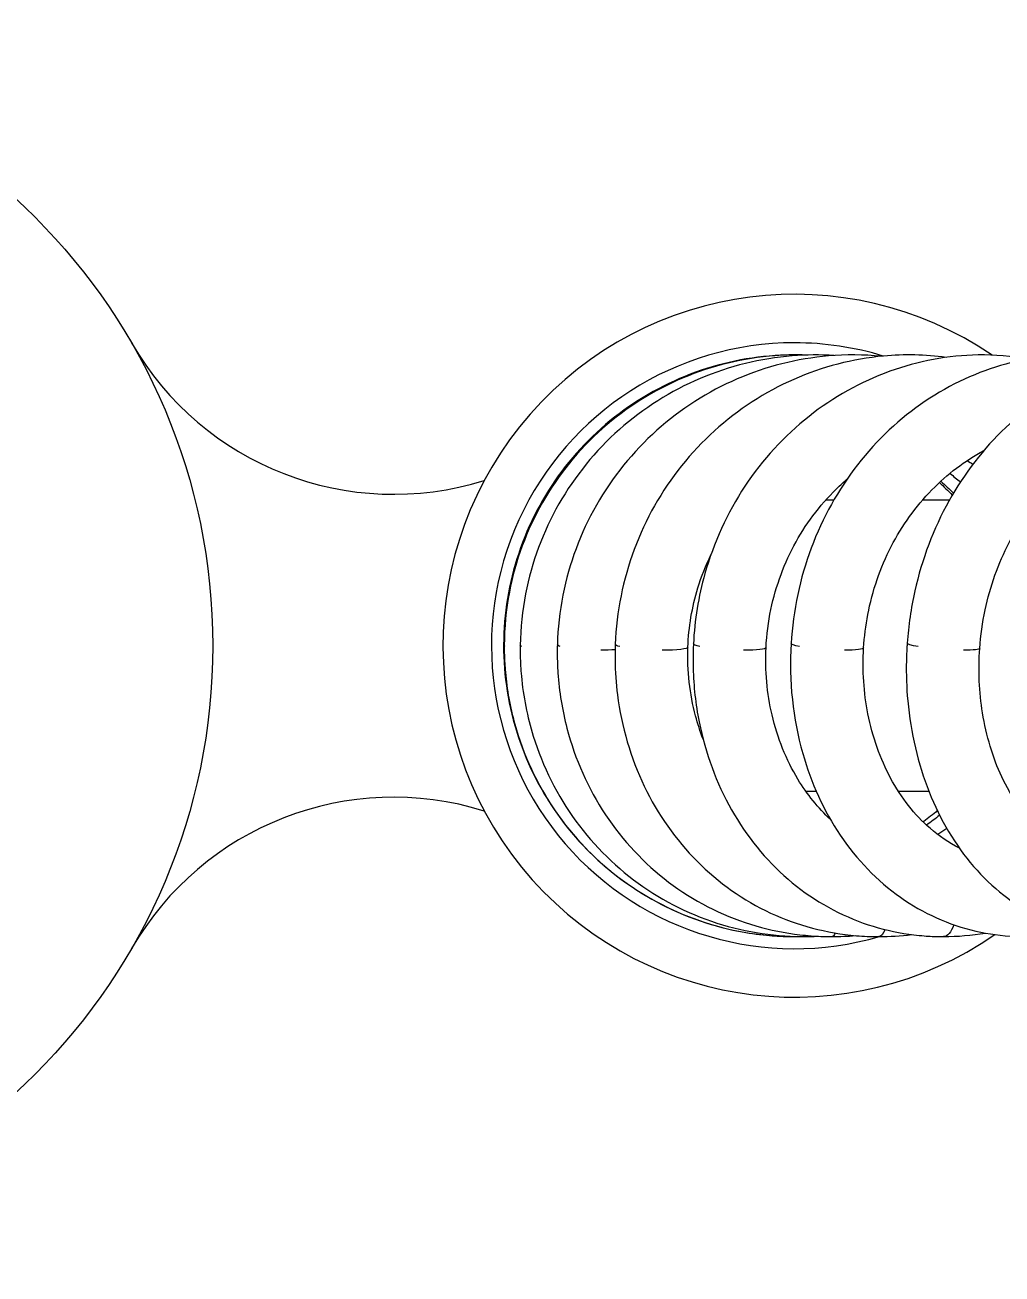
# Model space of a CAD drawing. Header units: metres. Extents: x 231 to 394, y -324 to -29.
# Drawn here: x 272.5266 to 272.5669, y -59.9782 to -59.9266 of the extents above; entities that cross this region are included whole.
import ezdxf

# ---------------------------------------------------------------- set-up
doc = ezdxf.new("R2010")
doc.units = ezdxf.units.M
doc.layers.add('A-PISO', color=30, linetype='Continuous')

msp = doc.modelspace()

# ---------------------------------------------------------------- linework, layer by layer
at = {"color": 8}
for p, q in [((272.5599907518817, -59.9462625072448), (272.5596563089669, -59.9462625072448)), ((272.5647624328653, -59.9462625072448), (272.5636479457824, -59.9462625072448)), ((272.5588389519097, -59.9582625072448), (272.5592719053367, -59.9582625072448)), ((272.562658901186, -59.9582625072448), (272.5639164535992, -59.9582625072448)), ((272.5583782047721, -59.9642625072448), (272.5583782047721, -59.96425783377553))]:
    msp.add_line(p, q, dxfattribs=at)
msp.add_circle((272.5093782047721, -59.9522625072448), 0.02500000000000001, dxfattribs=at)
for centre, radius, start, end in [((272.5583782047721, -59.9522625072448), 0.0145, 55.79258251905731, 304.7372277267615), ((272.5418469666724, -59.9335249605959), 0.01248754664890241, 209.9890115312739, 287.4098898014483), ((272.5583782047721, -59.9522625072448), 0.0125, 90, 286.2616876413913), ((272.5583782047721, -59.9522625072448), 0.0125, 72.96691451467252, 90), ((272.5418469666724, -59.9710000538937), 0.01248754664890241, 72.59011019855171, 150.010988468726)]:
    msp.add_arc(centre, radius, start, end, dxfattribs=at)
at = {"color": 8, "extrusion": (0, 0, -0.9999999999999999)}
for centre, major_axis, ratio, start_param, end_param in [((272.5479056372313, -59.9522625072448), (0.001499993096524504, -4.55086572343067e-06), 0.1226548436311233, 2.930072555902846, 3.141640812695828), ((272.5524828060558, -59.9522625072448), (0.001498871619124377, -5.817103560594469e-05), 0.1164892396760831, 2.633205879120549, 3.140637533478698), ((272.5524828060558, -59.9522625072448), (0.001498871619124377, -5.817103560594469e-05), 0.1164892396760831, 6.281898117761173, 7.556742831680932), ((272.5557051161909, -59.9522625072448), (0.001498118203111073, -7.511224605384369e-05), 0.1121486764723119, 2.534392611703865, 3.143267217184517), ((272.5557051161909, -59.9522625072448), (0.001498118203111073, -7.511224605384369e-05), 0.1121486764723119, 6.281531825386933, 7.457929564264244), ((272.5597306516809, -59.9522625072448), (0.001497218664289877, -9.13031834167987e-05), 0.1067261408055819, 2.435688670972298, 3.142615158298587), ((272.5597306516809, -59.9522625072448), (0.001497218664289877, -9.13031834167987e-05), 0.1067261408055819, 6.282421249200214, 7.359225623532675), ((272.5645205755221, -59.9522625072448), (-0.001496208321904683, 0.0001065863849803267), 0.1002739474642202, 5.478703626344512, 6.283392711442495), ((272.5645205755221, -59.9522625072448), (-0.001496208321904683, 0.0001065863849803267), 0.1002739474642202, 3.142107397150256, 4.119055271725303)]:
    msp.add_ellipse(centre, major_axis=major_axis, ratio=ratio, start_param=start_param, end_param=end_param, dxfattribs=at)
at = {"color": 8, "extrusion": (0, 0, -1)}
msp.add_ellipse((272.5485641637086, -59.9522625072448), major_axis=(0.001499828028083857, -2.271312779195768e-05), ratio=0.1217677860697728, start_param=2.831071881428138, end_param=3.142235938284583, dxfattribs=at)
at = {"color": 8, "extrusion": (0, 0, -0.9999999999999997)}
for start_param, end_param in [(2.732107223109615, 3.141797407590183), (0.9380428421976178, 1.372458868490409)]:
    msp.add_ellipse((272.5500948090327, -59.9522625072448), major_axis=(0.00149944918641447, -4.064649260373669e-05), ratio=0.1197059541325921, start_param=start_param, end_param=end_param, dxfattribs=at)
at = {"color": 8, "extrusion": (-2e-16, -3.110755876516729e-31, -1)}
for centre, ratio, start_param, end_param in [((272.5618550383992, -59.9627625072448), 0.2905351936977563, 2.509984417898837, 3.141592653589796), ((272.5645240811689, -59.9627625072448), 0.3830059038388148, 2.311454368243818, 3.141592653589794), ((272.5587672050152, -59.9627625072448), 0.0981039862069586, 2.87412804541349, 3.141592653589801), ((272.5599298886169, -59.9627625072448), 0.1952614983678448, 2.694418405872374, 3.141592653589798)]:
    msp.add_ellipse(centre, major_axis=(-2.333066907387547e-18, 0.0015), ratio=ratio, start_param=start_param, end_param=end_param, dxfattribs=at)
at = {"color": 8}
for points, knots in [([(272.5584859658262, -59.94026350181551), (272.5581829855348, -59.94026078078925), (272.557880383695, -59.94026904471123), (272.556306662742, -59.94037403011397), (272.555031929205, -59.94066812866285), (272.5526692718149, -59.9416307031005), (272.5515519445245, -59.94231115829584), (272.5496124619663, -59.94396859815828), (272.5487661697018, -59.94496620978102), (272.5474471014394, -59.94714995848682), (272.5469579095443, -59.94836327247608), (272.5463934007989, -59.95085124943884), (272.5463110585976, -59.9521568754606), (272.5465585181876, -59.95469606100762), (272.546891399631, -59.95596122087557), (272.5479256616707, -59.95829338757721), (272.5486399137307, -59.95938941838952), (272.5503557969233, -59.96127739200168), (272.5513787823429, -59.96209283076589), (272.5536017865985, -59.96334461012754), (272.5548294708789, -59.96379652920714), (272.556834092622, -59.96418742461606), (272.5576067432186, -59.96426160505762), (272.5583782051589, -59.96426160505762)], [3.74607029727632, 3.74607029727632, 3.74607029727632, 3.74607029727632, 3.836630309307587, 3.836630309307587, 4.219636677661418, 4.219636677661418, 4.602643046015253, 4.602643046015253, 4.985649414369119, 4.985649414369119, 5.368655782722949, 5.368655782722949, 5.751662151076817, 5.751662151076817, 6.13466851943065, 6.13466851943065, 6.517674887784481, 6.517674887784481, 6.900681256138347, 6.900681256138347, 7.283687624492181, 7.283687624492181, 7.513913506292093, 7.513913506292093, 7.513913506292093, 7.513913506292093]), ([(272.5588543076416, -59.9402692173679), (272.5584251484158, -59.94025545843481), (272.5579960143646, -59.94026441087222), (272.5562723182645, -59.94039377341767), (272.5549750721251, -59.94070745962637), (272.5525729973381, -59.9417194647278), (272.551438184308, -59.94243342742649), (272.5494770069621, -59.94416949792155), (272.5486269863673, -59.94521619523098), (272.5473291167606, -59.94749639830049), (272.5468637126169, -59.94875932753146), (272.5464793418797, -59.95077411534088), (272.5464079174964, -59.95151765044726), (272.5464056715238, -59.95225794760171)], [1.846524066900157, 1.846524066900157, 1.846524066900157, 1.846524066900157, 1.974713595207725, 1.974713595207725, 2.36588555708375, 2.36588555708375, 2.759561263845688, 2.759561263845688, 3.155469783954728, 3.155469783954728, 3.550599413632422, 3.550599413632422, 3.773981311679131, 3.773981311679131, 3.773981311679131, 3.773981311679131]), ([(272.5600188314858, -59.94028788692689), (272.5594405196567, -59.94025091261987), (272.5588598132469, -59.94025509248326), (272.5569865561143, -59.94040489948337), (272.5556875317217, -59.94072484188343), (272.5532784964064, -59.94174841911046), (272.5521388976648, -59.94246833348286), (272.5501678237101, -59.94421552232742), (272.549312862522, -59.94526767945258), (272.5480056042547, -59.94755710777021), (272.5475357635499, -59.94882392009426), (272.5471492109818, -59.95081391057156), (272.5470750820847, -59.95152814644625), (272.5470643068356, -59.95223967616969)], [1.805669124291435, 1.805669124291435, 1.805669124291435, 1.805669124291435, 1.978559867519534, 1.978559867519534, 2.369692585199504, 2.369692585199504, 2.763819529896835, 2.763819529896835, 3.160349773349461, 3.160349773349461, 3.556034661521863, 3.556034661521863, 3.770747937181114, 3.770747937181114, 3.770747937181114, 3.770747937181114]), ([(272.5619486459536, -59.9403195328), (272.5612272222949, -59.94024930021762), (272.5604981702066, -59.94024440966265), (272.5584913150428, -59.94041604765178), (272.5572026570006, -59.94074161627927), (272.5548088565509, -59.94177475515909), (272.5536748237093, -59.94249928050381), (272.5517108260316, -59.94425462146832), (272.5508579122686, -59.9453107035383), (272.5495504716658, -59.94760700975264), (272.5490789065771, -59.94887700559255), (272.5486905327192, -59.95084560920777), (272.5486138715771, -59.95153485385285), (272.5485952495643, -59.95222182098379)], [1.763267171775384, 1.763267171775384, 1.763267171775384, 1.763267171775384, 1.981234974683163, 1.981234974683163, 2.371552913820289, 2.371552913820289, 2.765447970212099, 2.765447970212099, 3.162135104840813, 3.162135104840813, 3.558269031761915, 3.558269031761915, 3.76559225342593, 3.76559225342593, 3.76559225342593, 3.76559225342593]), ([(272.564628023438, -59.94036616158483), (272.5637748822386, -59.94025149339276), (272.562905136823, -59.94023219926635), (272.5607847622423, -59.94042480303191), (272.5595184292936, -59.94075397685115), (272.5571610808729, -59.94179202082442), (272.5560422179526, -59.942518580197), (272.5541003391426, -59.94427703931387), (272.5532552828586, -59.94533469088483), (272.5519543615855, -59.94763447830934), (272.5514824215685, -59.94890673408132), (272.5510898143837, -59.95086126604437), (272.5510099162625, -59.95153387055667), (272.5509838891812, -59.95220450147027)], [1.71842845980897, 1.71842845980897, 1.71842845980897, 1.71842845980897, 1.981534465454491, 1.981534465454491, 2.370193274823556, 2.370193274823556, 2.763164708364775, 2.763164708364775, 3.159582698465251, 3.159582698465251, 3.556124737527209, 3.556124737527209, 3.758538917805513, 3.758538917805513, 3.758538917805513, 3.758538917805513]), ([(272.5680142073302, -59.94042974132886), (272.5673337368899, -59.94030948661799), (272.5666410633013, -59.94025356645442), (272.5647228532259, -59.94028378719605), (272.5634746396223, -59.94051575721858), (272.5611166870443, -59.94136851228843), (272.5599787132443, -59.94200421487219), (272.5579582763864, -59.94360175434162), (272.5570537292701, -59.94458875326573), (272.5556032160555, -59.94678027578947), (272.555040269696, -59.94801420775621), (272.5544157564823, -59.95023148749131), (272.554256042761, -59.9512125952999), (272.5542071581706, -59.9521876030847)], [1.672749620942316, 1.672749620942316, 1.672749620942316, 1.672749620942316, 1.888691350501314, 1.888691350501314, 2.274319193192537, 2.274319193192537, 2.664170308890615, 2.664170308890615, 3.059208579268331, 3.059208579268331, 3.455978519030865, 3.455978519030865, 3.750308020437433, 3.750308020437433, 3.750308020437433, 3.750308020437433]), ([(272.5720949391513, -59.9405135474184), (272.5710420134735, -59.94027510968372), (272.5699416442716, -59.94020660422416), (272.5676803861908, -59.9404263779521), (272.5664934927462, -59.94075167659016), (272.5642696177728, -59.94177546366576), (272.5632080403974, -59.94249310083201), (272.5613490098337, -59.94423426978835), (272.5605328167034, -59.94528531669755), (272.5592572625539, -59.94757788567767), (272.5587845976629, -59.9488505150566), (272.5583672345495, -59.95081325357096), (272.5582751257964, -59.95149324559329), (272.5582337726697, -59.95217136816646)], [1.621333146126269, 1.621333146126269, 1.621333146126269, 1.621333146126269, 1.970343877004589, 1.970343877004589, 2.352694417271254, 2.352694417271254, 2.74135052439494, 2.74135052439494, 3.136264615506328, 3.136264615506328, 3.533605230898228, 3.533605230898228, 3.738348664578298, 3.738348664578298, 3.738348664578298, 3.738348664578298]), ([(272.5768188747966, -59.94062462734377), (272.5768072602694, -59.94062127611149), (272.5767956412505, -59.9406179488787), (272.5756889169971, -59.94030343701668), (272.5745270333885, -59.94019791869125), (272.5722646246109, -59.94040752589085), (272.5711338279264, -59.94071885164157), (272.5690032165667, -59.94171051349102), (272.5679810670416, -59.94241094485584), (272.5661753034839, -59.94412113844444), (272.5653754642726, -59.94516007545651), (272.564109645481, -59.94743624137772), (272.5636317743019, -59.94870521407221), (272.5631821178312, -59.95070899448899), (272.5630762681541, -59.95143363381163), (272.5630248085005, -59.95215600024863)], [1.567082509054124, 1.567082509054124, 1.567082509054124, 1.567082509054124, 1.571138167435394, 1.571138167435394, 1.953241893562803, 1.953241893562803, 2.330266080839165, 2.330266080839165, 2.715259920863104, 2.715259920863104, 3.109213195803381, 3.109213195803381, 3.507164273857833, 3.507164273857833, 3.725310744272156, 3.725310744272156, 3.725310744272156, 3.725310744272156]), ([(272.5660164388113, -59.95236989703292), (272.5660541012929, -59.9518412098997), (272.5661284126502, -59.95130952558799), (272.5664446286483, -59.94981821061725), (272.5667829302786, -59.94886337613884), (272.5676745125813, -59.94715021994177), (272.568235335856, -59.94636716957145), (272.5695106531216, -59.94504838976169), (272.5702422235505, -59.94449752925989), (272.5713657630344, -59.94390548288853), (272.5717376494686, -59.94374638125881), (272.5721138509432, -59.9436199089469)], [0, 0, 0, 0, 0.1600359651229029, 0.1600359651229029, 0.4573415457126693, 0.4573415457126693, 0.7502540108569264, 0.7502540108569264, 1.045287930986235, 1.045287930986235, 1.184931631204284, 1.184931631204284, 1.184931631204284, 1.184931631204284]), ([(272.5612266083282, -59.95235478654204), (272.5612546682729, -59.9518946512292), (272.5613125572553, -59.95143238780687), (272.5615869925732, -59.95000350093781), (272.5619161541299, -59.94904114833547), (272.5628099273763, -59.94730646389851), (272.563381915789, -59.94650925048232), (272.564677089233, -59.94518087010964), (272.5654113310774, -59.94462686707718), (272.5661859043126, -59.94421054624557)], [0, 0, 0, 0, 0.1393389248169637, 0.1393389248169637, 0.4367780077535448, 0.4367780077535448, 0.7298976901829298, 0.7298976901829298, 1.015049406860234, 1.015049406860234, 1.015049406860234, 1.015049406860234]), ([(272.5572011288955, -59.95233834430789), (272.5572275580033, -59.95181121488469), (272.5572956457227, -59.9512810841243), (272.5576085542683, -59.94979127236909), (272.557962592582, -59.94883654375578), (272.5589171989122, -59.94712071987735), (272.5595265005874, -59.94633531789965), (272.5603271381632, -59.94557942675516), (272.5604324561249, -59.94548456952077), (272.5605398798002, -59.94539223593632)], [0, 0, 0, 0, 0.1596810379004974, 0.1596810379004974, 0.4571867443108912, 0.4571867443108912, 0.7511504368443136, 0.7511504368443136, 0.7945566137259013, 0.7945566137259013, 0.7945566137259013, 0.7945566137259013]), ([(272.5647841109768, -59.94515191066913), (272.5647874177168, -59.94515446528185), (272.5647907225076, -59.94515702209008), (272.5649385213854, -59.94527153500779), (272.5650799732034, -59.94538822121398), (272.565218048938, -59.94550925350848)], [2.018789469954199, 2.018789469954199, 2.018789469954199, 2.018789469954199, 2.020044261166801, 2.020044261166801, 2.074940215924824, 2.074940215924824, 2.074940215924824, 2.074940215924824]), ([(272.553979207006, -59.95232082913194), (272.5540110744304, -59.95149971383908), (272.554150212216, -59.95066901883075), (272.5545346183603, -59.94940915729553), (272.5547148413788, -59.94894977833985), (272.554928781016, -59.94850684943707)], [0, 0, 0, 0, 0.2488015864609069, 0.2488015864609069, 0.3954089385363357, 0.3954089385363357, 0.3954089385363357, 0.3954089385363357]), ([(272.5464047914162, -59.95225888270132), (272.546404767055, -59.95226663500941), (272.5464047643886, -59.95227430063695), (272.5464047456462, -59.95229093751538), (272.5464047455677, -59.9522998666689), (272.5464047851713, -59.95233558310586), (272.5464049046896, -59.95236236997922), (272.5464057418847, -59.95246951533485), (272.5464071779213, -59.95254986803244), (272.5464161518404, -59.95287124489488), (272.5464301583665, -59.95311216016261), (272.5465153015698, -59.95407515475597), (272.5466455867733, -59.95479464683736), (272.5471905319695, -59.95676258173632), (272.5477602349119, -59.95798761532927), (272.5492409780911, -59.9601444235039), (272.5501663949958, -59.96110786050824), (272.5522621844881, -59.96267217065959), (272.5534627674356, -59.96329063682511), (272.5558912054219, -59.96406806323895), (272.5571420795094, -59.96426425232723), (272.5583782047721, -59.96426420105287)], [0, 0, 0, 0, 0.0023258260109645, 0.0023258260109645, 0.0050202489672661, 0.0050202489672661, 0.0131035562799962, 0.0131035562799962, 0.0373545151383644, 0.0373545151383644, 0.1101353624162014, 0.1101353624162014, 0.3292458336477091, 0.3292458336477091, 0.7276839433822052, 0.7276839433822052, 1.122858733424467, 1.122858733424467, 1.520771534457463, 1.520771534457463, 1.89160911367584, 1.89160911367584, 1.89160911367584, 1.89160911367584]), ([(272.5470641864544, -59.95224056655256), (272.5470640581914, -59.95224896822343), (272.5470639524064, -59.9522572749307), (272.5470637066171, -59.95227604455813), (272.547063583689, -59.95228645877601), (272.5470631457537, -59.9523281155526), (272.547062938304, -59.95235935783305), (272.547062592242, -59.95248432523891), (272.5470634213448, -59.95257804454305), (272.547071086844, -59.95295288312101), (272.5470866389112, -59.95323385999077), (272.547188068619, -59.95435686706948), (272.5473541760377, -59.95519493582015), (272.5479923245185, -59.9572526397526), (272.5485944662452, -59.95845148024621), (272.5501254578734, -59.96054241461987), (272.5510700000286, -59.96146560111622), (272.5531886388821, -59.96293448000074), (272.5543921838388, -59.96349835082853), (272.5562536747157, -59.96401102639877), (272.5568779702098, -59.96412952857838), (272.5578157765716, -59.96423000649921), (272.5581258159079, -59.96425093214318), (272.5584945957843, -59.96426122638546), (272.5585528153246, -59.96426242146402), (272.5586547336327, -59.96426376021248), (272.5586984255304, -59.96426409207629), (272.5587503195334, -59.96426419857221), (272.5587585135385, -59.96426420687351), (272.5587667558558, -59.96426420665814), (272.5587668038693, -59.96426420665659), (272.5587668518828, -59.96426420665476)], [0, 0, 0, 0, 0.0025212656513729, 0.0025212656513729, 0.0056637960286293, 0.0056637960286293, 0.015091448017541, 0.015091448017541, 0.0433760453012616, 0.0433760453012616, 0.128274134367343, 0.128274134367343, 0.3841920998041484, 0.3841920998041484, 0.7825508067182236, 0.7825508067182236, 1.17766814119107, 1.17766814119107, 1.573987290042233, 1.573987290042233, 1.765566155126269, 1.765566155126269, 1.859228157931326, 1.859228157931326, 1.87677571903063, 1.87677571903063, 1.889936218421184, 1.889936218421184, 1.8924037714914, 1.8924037714914, 1.892418229801464, 1.892418229801464, 1.892418229801464, 1.892418229801464]), ([(272.5485955936199, -59.95222567467513), (272.5485952555011, -59.95223825795939), (272.5485949449689, -59.95225075398798), (272.5485939645471, -59.95229196247129), (272.5485933826453, -59.95232062326784), (272.548591454729, -59.95243526656269), (272.5485909082904, -59.95252124744164), (272.548592314934, -59.95286515404306), (272.5486014657204, -59.95312299597993), (272.5486704059119, -59.95415377926954), (272.5487960617671, -59.95492397978878), (272.5493239456295, -59.95693688663452), (272.549868069796, -59.95815771178662), (272.5512880264978, -59.96029823802851), (272.5521775514582, -59.96125022232651), (272.5541943772657, -59.96277898102704), (272.5553492918636, -59.96337548566731), (272.5571523856573, -59.96393857982051), (272.5577594270301, -59.96407385426771), (272.5586765800188, -59.96419979082231), (272.5589811405179, -59.96422917290596), (272.5594016185086, -59.96425270382159), (272.5595164685251, -59.96425740063641), (272.5597177193072, -59.96426260142436), (272.5598040672907, -59.96426386058476), (272.55989858161, -59.96426417466827), (272.5599066829726, -59.96426419304763), (272.5599178231784, -59.964264206574), (272.5599208615014, -59.9642642090618), (272.559925039312, -59.96426421083074), (272.5599261787268, -59.96426421114425), (272.5599277454385, -59.96426421134304), (272.5599281727252, -59.96426421137349), (272.5599287602467, -59.96426421138271), (272.55992892048, -59.96426421138187), (272.5599291230553, -59.96426421137661), (272.559929165397, -59.96426421137527), (272.5599292077387, -59.9642642113737)], [0.0003451459787054, 0.0003451459787054, 0.0003451459787054, 0.0003451459787054, 0.0041317344646326, 0.0041317344646326, 0.012780784351969, 0.012780784351969, 0.0387291963022536, 0.0387291963022536, 0.1166084891130159, 0.1166084891130159, 0.3511840511557253, 0.3511840511557253, 0.7505475459833307, 0.7505475459833307, 1.145832276305674, 1.145832276305674, 1.541096629394266, 1.541096629394266, 1.732069813349029, 1.732069813349029, 1.825736669732019, 1.825736669732019, 1.860836970834484, 1.860836970834484, 1.887160847470503, 1.887160847470503, 1.889628544339108, 1.889628544339108, 1.890553930185051, 1.890553930185051, 1.890900949851953, 1.890900949851953, 1.891031082225705, 1.891031082225705, 1.891079881865788, 1.891079881865788, 1.891092777153573, 1.891092777153573, 1.891092777153573, 1.891092777153573]), ([(272.550984220676, -59.95220865365155), (272.5509822205339, -59.95226068409833), (272.5509805354948, -59.9523127769632), (272.5509749755415, -59.95252541020166), (272.5509738283391, -59.95268598348672), (272.5509814089036, -59.95332825190471), (272.5510146263419, -59.95380956758345), (272.5512412319217, -59.95559992386995), (272.5516210238638, -59.95689329836832), (272.5527345827538, -59.9592114720342), (272.5534776555991, -59.96026965828965), (272.555233736472, -59.96203705318773), (272.5562704881708, -59.96276924394345), (272.5584907621066, -59.96380027120671), (272.5597008816662, -59.96412131810234), (272.5612256334592, -59.96425024597908), (272.5615209333248, -59.96426317802264), (272.5618241845376, -59.96426417814944), (272.5618311243414, -59.96426419448953), (272.56184327018, -59.9642642116292), (272.5618484759224, -59.96426421529266), (272.5618538040588, -59.96426421527324), (272.5618539260774, -59.96426421527077), (272.5618540480962, -59.96426421526628)], [0.000438644461835, 0.000438644461835, 0.000438644461835, 0.000438644461835, 0.0161526655302554, 0.0161526655302554, 0.0646166498942346, 0.0646166498942346, 0.2102302220311556, 0.2102302220311556, 0.6128583913898203, 0.6128583913898203, 1.009230377224683, 1.009230377224683, 1.404497403087302, 1.404497403087302, 1.791382805690263, 1.791382805690263, 1.883378623624624, 1.883378623624624, 1.885533004287659, 1.885533004287659, 1.887148789458534, 1.887148789458534, 1.887186659413628, 1.887186659413628, 1.887186659413628, 1.887186659413628]), ([(272.5546053631232, -59.95611082292564), (272.5544854779297, -59.95580049490849), (272.5543813556442, -59.95548213715061), (272.5540539302904, -59.95425294594288), (272.5539445031241, -59.95328848466585), (272.5539819198148, -59.95232046259249)], [1.036966970609719, 1.036966970609719, 1.036966970609719, 1.036966970609719, 1.141256893274219, 1.141256893274219, 1.432605017212215, 1.432605017212215, 1.432605017212215, 1.432605017212215]), ([(272.5542071161248, -59.95219066546854), (272.5542030097453, -59.95227258755278), (272.5541997006435, -59.95235466980033), (272.554189361838, -59.95268626536696), (272.5541886800452, -59.95293587622472), (272.5542142259425, -59.9539342214611), (272.5542979287212, -59.95468140540979), (272.5546999083022, -59.95669079727367), (272.5551568535919, -59.95793288344691), (272.5563964704826, -59.96012252573919), (272.5571914545629, -59.96110326693513), (272.5590225721996, -59.96268144389825), (272.5600824915292, -59.96330206849275), (272.5617517537362, -59.963893945078), (272.5623113014708, -59.96403766600983), (272.563162094316, -59.96417749087951), (272.5634457958918, -59.96421167890196), (272.5639458609027, -59.96425037946968), (272.5641615487125, -59.96426019984924), (272.5644186832827, -59.96426378227468), (272.5644593026356, -59.9642641090151), (272.5645075746795, -59.96426421342397), (272.5645151975928, -59.96426422151406), (272.5645228215969, -59.96426422120823)], [0.000356073506805, 0.000356073506805, 0.000356073506805, 0.000356073506805, 0.0251085786569011, 0.0251085786569011, 0.1004650897558421, 0.1004650897558421, 0.3273732761890684, 0.3273732761890684, 0.7290434640684798, 0.7290434640684798, 1.12647182462341, 1.12647182462341, 1.520409395402628, 1.520409395402628, 1.708063068466563, 1.708063068466563, 1.8002931797306, 1.8002931797306, 1.869441947279198, 1.869441947279198, 1.882401467378313, 1.882401467378313, 1.884831338011736, 1.884831338011736, 1.884831338011736, 1.884831338011736]), ([(272.5598641667778, -59.95943869735495), (272.5593527289144, -59.95896263078457), (272.5588963008876, -59.95839750969628), (272.5580388103272, -59.95698216154078), (272.5576715694307, -59.9560731330141), (272.5572425296401, -59.954229216901), (272.5571558702128, -59.9532854301857), (272.5572032476531, -59.95233734165267)], [0.6008054371929461, 0.6008054371929461, 0.6008054371929461, 0.6008054371929461, 0.8453921620426879, 0.8453921620426879, 1.152711691349284, 1.152711691349284, 1.437961667059403, 1.437961667059403, 1.437961667059403, 1.437961667059403]), ([(272.5582334068852, -59.95217268651193), (272.5581395966781, -59.95371127190526), (272.5583098911681, -59.95527685920736), (272.5590629197992, -59.9579241870245), (272.5595897038596, -59.95907726941209), (272.5609403227241, -59.96108609334743), (272.5617853772842, -59.96196731959682), (272.5636765486472, -59.96330027095774), (272.5647426414587, -59.96378012447337), (272.5663858902281, -59.96415603076321), (272.5669274417279, -59.96422928725278), (272.5676113455553, -59.96426054662929), (272.5677471784616, -59.96426382391322), (272.5678898183016, -59.9642642095008), (272.5678962049139, -59.96426422037624), (272.5679047544141, -59.96426422638477), (272.5679069164386, -59.96426422717258), (272.5679092137081, -59.96426422723236), (272.567909348842, -59.96426422723301), (272.5679095515436, -59.96426422722971), (272.5679096191109, -59.96426422722789), (272.5679096866783, -59.96426422722537)], [0.0001651415692129, 0.0001651415692129, 0.0001651415692129, 0.0001651415692129, 0.4645104966118824, 0.4645104966118824, 0.8603063384343945, 0.8603063384343945, 1.259096790453914, 1.259096790453914, 1.647337113208257, 1.647337113208257, 1.829692842253189, 1.829692842253189, 1.874651910985264, 1.874651910985264, 1.876758939920516, 1.876758939920516, 1.877472074748992, 1.877472074748992, 1.877516645673479, 1.877516645673479, 1.877538931135723, 1.877538931135723, 1.877538931135723, 1.877538931135723]), ([(272.5651755886618, -59.96061640668977), (272.5647452296881, -59.96039522711381), (272.5643399850526, -59.96011900282776), (272.5633360417297, -59.95924348680611), (272.5627792011193, -59.95853555688966), (272.5619166505812, -59.95693461686142), (272.5615938068906, -59.95602433259068), (272.5612352116144, -59.95420065311016), (272.5611713075587, -59.95327681777088), (272.5612275320736, -59.95235631733221)], [0.3573101513151889, 0.3573101513151889, 0.3573101513151889, 0.3573101513151889, 0.5446496648592734, 0.5446496648592734, 0.8601197310199848, 0.8601197310199848, 1.166662978725354, 1.166662978725354, 1.444742586176434, 1.444742586176434, 1.444742586176434, 1.444742586176434]), ([(272.5630243476795, -59.95215588819425), (272.5630199648682, -59.95221726260853), (272.5630159985346, -59.95227846689249), (272.5630016045783, -59.95252362393622), (272.5629942630356, -59.9527075097168), (272.5629786170927, -59.95344304778554), (272.5629979940441, -59.95399419249834), (272.5631676029918, -59.95584975287089), (272.5634692521327, -59.95713612898209), (272.5643838304916, -59.95943996603614), (272.5650055922181, -59.96049129954054), (272.5665163240677, -59.96224172332202), (272.5674300582291, -59.96296362295081), (272.5693830394432, -59.96391987273574), (272.5704354254103, -59.96419232742424), (272.5716394856682, -59.964258372995), (272.5717661153485, -59.96426247955878), (272.5719170298187, -59.96426402428042), (272.5719408718643, -59.96426416959451), (272.5719692037285, -59.9642642251696), (272.5719736777389, -59.9642642304813), (272.5719789913123, -59.96426423267662), (272.5719798303178, -59.96426423290151), (272.5719810055751, -59.96426423304598), (272.5719813418099, -59.96426423306776), (272.5719818461669, -59.96426423307111), (272.5719820142867, -59.96426423306733), (272.5719821824074, -59.96426423305867)], [0, 0, 0, 0, 0.0185075738415315, 0.0185075738415315, 0.074036192520276, 0.074036192520276, 0.2409531332964859, 0.2409531332964859, 0.6449073292824397, 0.6449073292824397, 1.044532725055093, 1.044532725055093, 1.443912787503939, 1.443912787503939, 1.818457222223709, 1.818457222223709, 1.862248426850288, 1.862248426850288, 1.870457722166186, 1.870457722166186, 1.87199695473528, 1.87199695473528, 1.872285560774001, 1.872285560774001, 1.872401216865081, 1.872401216865081, 1.872459044910573, 1.872459044910573, 1.872459044910573, 1.872459044910573]), ([(272.5707400396697, -59.96111711583585), (272.5705291829207, -59.9610658188115), (272.5703245896586, -59.96100136629282), (272.5694936794332, -59.96067768874304), (272.5689082925609, -59.96029464719982), (272.5678177658753, -59.95922844614559), (272.567314691559, -59.95850440927611), (272.5665584136842, -59.95688449675166), (272.5662838606797, -59.95597893362812), (272.5659943333753, -59.95417801010175), (272.5659524874353, -59.95327163888296), (272.5660164121282, -59.95237152137917)], [0.1707995482056972, 0.1707995482056972, 0.1707995482056972, 0.1707995482056972, 0.2624746881531505, 0.2624746881531505, 0.555989712110168, 0.555989712110168, 0.8778922218860872, 0.8778922218860872, 1.181339401407112, 1.181339401407112, 1.453663172881235, 1.453663172881235, 1.453663172881235, 1.453663172881235]), ([(272.5642677382164, -59.95906735953668), (272.5640871731692, -59.95922363684119), (272.5639009321637, -59.95937277953603), (272.5637010384216, -59.95951974850841), (272.5636926212885, -59.95952591288275), (272.5636841931405, -59.95953206451668)], [185.4546546784426, 185.4546546784426, 185.4546546784426, 185.4546546784426, 185.526064800209, 185.526064800209, 185.5291989834992, 185.5291989834992, 185.5291989834992, 185.5291989834992]), ([(272.5646594916799, -59.95980891901139), (272.5646457010639, -59.95981831566833), (272.5646318846131, -59.95982766808242), (272.564508054433, -59.95991093615388), (272.564396053375, -59.95998235634632), (272.5642822274888, -59.96005114446794)], [0.9015885240387944, 0.9015885240387944, 0.9015885240387944, 0.9015885240387944, 0.9068194172874569, 0.9068194172874569, 0.9483839715907164, 0.9483839715907164, 0.9483839715907164, 0.9483839715907164])]:
    msp.add_open_spline(points, degree=3, knots=knots, dxfattribs=at)
for points in [[(272.5655012892397, -59.94462134013305), (272.5655799383096, -59.94467080876303), (272.5656578583065, -59.94472149437632), (272.5657349967029, -59.94477336186801)], [(272.5643507187768, -59.9455307769856), (272.56453610854, -59.94569525817592), (272.5647149012793, -59.94586734205591), (272.5648859309702, -59.94604639518199)], [(272.5644111519214, -59.94547490439389), (272.5645915833671, -59.94563140312888), (272.5647661042034, -59.94579513634979), (272.564933942056, -59.94596528517263)], [(272.5643596292724, -59.95925355587543), (272.5641858546132, -59.95939740512375), (272.5640066815328, -59.95953450127862), (272.563822792892, -59.95966416723496)], [(272.5651296639656, -59.96055095752511), (272.565115553303, -59.96055741083083), (272.5651014236797, -59.96056382266759), (272.5650872754014, -59.96057019288006)], [(272.5583782047721, -59.9642625072448), (272.5584257524224, -59.9642625072448), (272.5584733223399, -59.96426220378379), (272.5585209100174, -59.96426163782515)], [(272.5587684646856, -59.96426245228727), (272.5589562888963, -59.96426242587793), (272.5591443604865, -59.96425783711024), (272.5593323710363, -59.96424873823518)], [(272.5599324671261, -59.96426244911601), (272.5602517685927, -59.96426234041016), (272.5605715280284, -59.96424870335361), (272.5608902287062, -59.96422180092694)], [(272.5618590000186, -59.96426244526706), (272.5623078185859, -59.96426219162723), (272.5627570233016, -59.96423403048086), (272.5632023186077, -59.96417873158595)], [(272.5645294962633, -59.96426244061178), (272.5651062768492, -59.96426196262426), (272.565682825019, -59.96421248192664), (272.5662496185242, -59.96411578052118)]]:
    msp.add_open_spline(points, degree=3, dxfattribs=at)
at = {"layer": 'A-PISO', "ltscale": 100}
msp.add_circle((268.4683864798253, -66.18669885097302), 37.55153900380583, dxfattribs=at)

doc.saveas('drawing.dxf')
